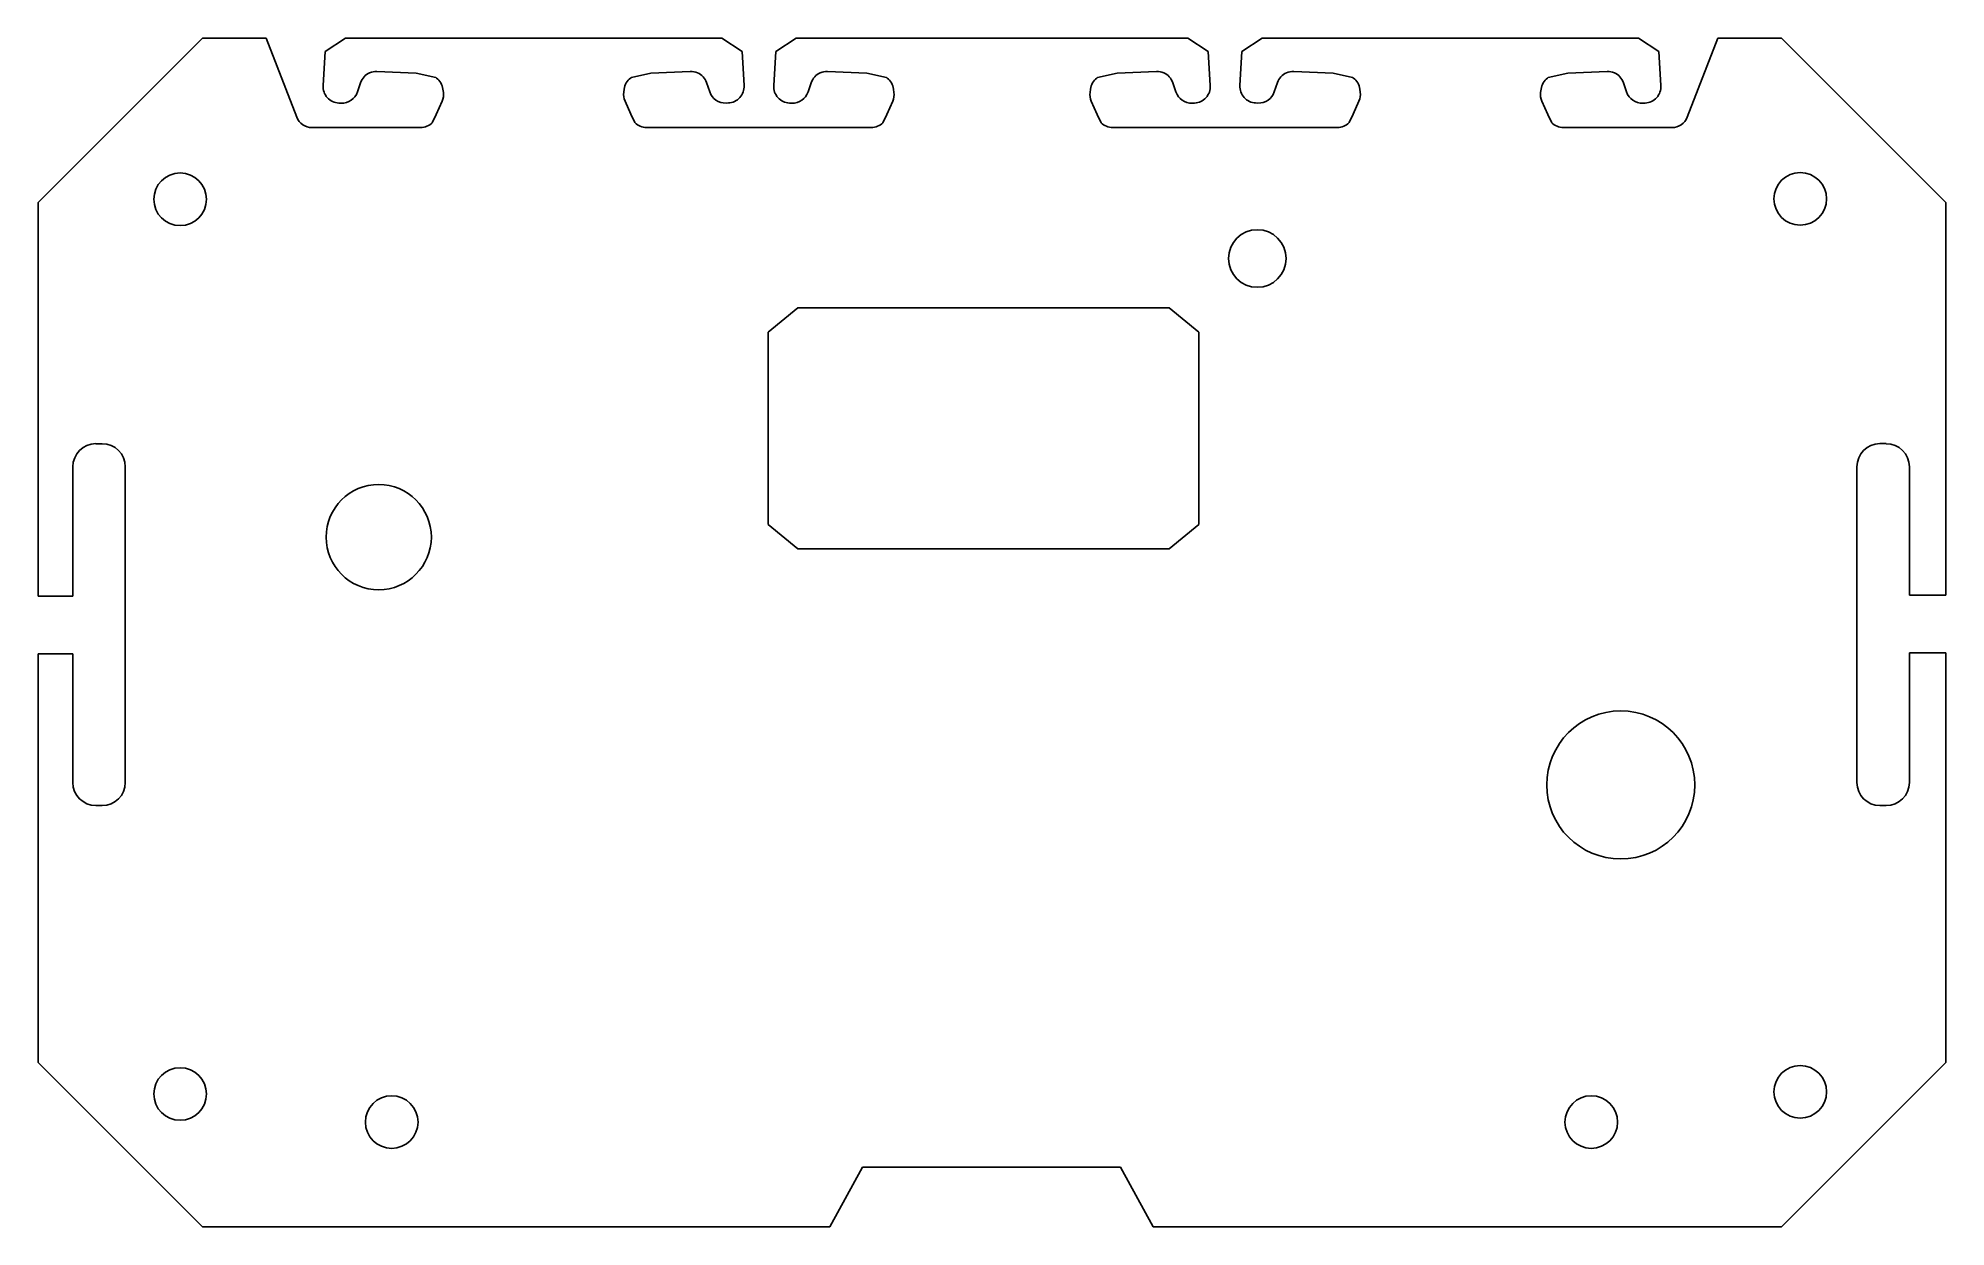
# Model space of a CAD drawing. Extents: x -57 to 59, y -10 to 62.
import ezdxf

# ---------------------------------------------------------------- set-up
doc = ezdxf.new("R2010")
doc.units = 0
doc.header["$MEASUREMENT"] = 0
doc.layers.add('CAPA_1', color=7, linetype='CONTINUOUS')
doc.layers.add('PREDETERMINADO', color=7, linetype='CONTINUOUS')

msp = doc.modelspace()

# ---------------------------------------------------------------- linework, layer by layer
at = {"layer": 'CAPA_1'}
for points in [[(-12.1896, 44.611), (-12.1896, 44.611), (-10.3759, 46.0882), (-10.3759, 46.0882)], [(-10.3759, 46.0882), (-10.3759, 46.0882), (12.1962, 46.0882), (12.1962, 46.0882)], [(12.1962, 46.0882), (12.1962, 46.0882), (14.01, 44.611), (14.01, 44.611)], [(-12.1896, 32.9098), (-12.1896, 32.9098), (-12.1896, 44.611), (-12.1896, 44.611)], [(14.01, 44.611), (14.01, 44.611), (14.01, 32.9098), (14.01, 32.9098)], [(-10.3759, 31.4326), (-10.3759, 31.4326), (-12.1896, 32.9098), (-12.1896, 32.9098)], [(14.01, 32.9098), (14.01, 32.9098), (12.1962, 31.4326), (12.1962, 31.4326)], [(12.1962, 31.4326), (12.1962, 31.4326), (-10.3759, 31.4326), (-10.3759, 31.4326)]]:
    msp.add_open_spline(points, degree=3, dxfattribs=at)
at = {"layer": 'PREDETERMINADO'}
for points in [[(-56.5734, 52.4807), (-56.5734, 52.4807), (-46.5735, 62.4807), (-46.5735, 62.4807)], [(-46.5735, 62.4807), (-46.5735, 62.4807), (-42.709, 62.4807), (-42.709, 62.4807)], [(-40.8498, 57.6821), (-40.8498, 57.6821), (-42.709, 62.4807), (-42.709, 62.4807)], [(-39.2453, 59.5942), (-39.2453, 59.5942), (-39.1241, 61.6736), (-39.1241, 61.6736)], [(-37.89, 62.4807), (-37.89, 62.4807), (-39.1241, 61.6736), (-39.1241, 61.6736)], [(-37.89, 62.4807), (-37.89, 62.4807), (-15.001, 62.4807), (-15.001, 62.4807)], [(-13.7729, 61.6775), (-13.7729, 61.6775), (-15.001, 62.4807), (-15.001, 62.4807)], [(-13.7729, 61.6775), (-13.7729, 61.6775), (-13.6517, 59.5981), (-13.6517, 59.5981)], [(-11.8453, 59.5942), (-11.8453, 59.5942), (-11.7241, 61.6736), (-11.7241, 61.6736)], [(-10.49, 62.4807), (-10.49, 62.4807), (-11.7241, 61.6736), (-11.7241, 61.6736)], [(-10.49, 62.4807), (-10.49, 62.4807), (13.3432, 62.4807), (13.3432, 62.4807)], [(13.3432, 62.4807), (13.3432, 62.4807), (14.5773, 61.6736), (14.5773, 61.6736)], [(14.5773, 61.6736), (14.5773, 61.6736), (14.6985, 59.5942), (14.6985, 59.5942)], [(16.5049, 59.5981), (16.5049, 59.5981), (16.6261, 61.6775), (16.6261, 61.6775)], [(16.6261, 61.6775), (16.6261, 61.6775), (17.8542, 62.4807), (17.8542, 62.4807)], [(17.8542, 62.4807), (17.8542, 62.4807), (40.7432, 62.4807), (40.7432, 62.4807)], [(40.7432, 62.4807), (40.7432, 62.4807), (41.9773, 61.6736), (41.9773, 61.6736)], [(41.9773, 61.6736), (41.9773, 61.6736), (42.0985, 59.5942), (42.0985, 59.5942)], [(43.703, 57.6821), (43.703, 57.6821), (45.5622, 62.4807), (45.5622, 62.4807)], [(45.5622, 62.4807), (45.5622, 62.4807), (49.4267, 62.4807), (49.4267, 62.4807)], [(49.4267, 62.4807), (49.4267, 62.4807), (59.4266, 52.4807), (59.4266, 52.4807)], [(-36.4155, 60.3702), (-36.6747, 60.2581), (-36.8744, 60.0416), (-36.9652, 59.7743)], [(-35.979, 60.4511), (-36.1288, 60.4573), (-36.2779, 60.4296), (-36.4155, 60.3702)], [(-33.5878, 60.3544), (-33.5878, 60.3544), (-35.979, 60.4511), (-35.979, 60.4511)], [(-32.3983, 60.0912), (-32.3983, 60.0912), (-33.5878, 60.3544), (-33.5878, 60.3544)], [(-19.3092, 60.3582), (-19.3092, 60.3582), (-20.4987, 60.0951), (-20.4987, 60.0951)], [(-19.3092, 60.3582), (-19.3092, 60.3582), (-16.918, 60.4551), (-16.918, 60.4551)], [(-16.4825, 60.3746), (-16.6198, 60.4336), (-16.7686, 60.4611), (-16.918, 60.4551)], [(-15.9318, 59.7782), (-16.0228, 60.0459), (-16.2229, 60.2626), (-16.4825, 60.3746)], [(-9.0155, 60.3702), (-9.2747, 60.2581), (-9.4744, 60.0416), (-9.5652, 59.7743)], [(-8.579, 60.4511), (-8.7288, 60.4573), (-8.8779, 60.4296), (-9.0155, 60.3702)], [(-6.1878, 60.3544), (-6.1878, 60.3544), (-8.579, 60.4511), (-8.579, 60.4511)], [(-4.9983, 60.0912), (-4.9983, 60.0912), (-6.1878, 60.3544), (-6.1878, 60.3544)], [(9.041, 60.3544), (9.041, 60.3544), (7.8515, 60.0912), (7.8515, 60.0912)], [(11.4322, 60.4511), (11.4322, 60.4511), (9.041, 60.3544), (9.041, 60.3544)], [(11.8687, 60.3702), (11.7311, 60.4296), (11.582, 60.4573), (11.4322, 60.4511)], [(12.4184, 59.7743), (12.3276, 60.0416), (12.1279, 60.2581), (11.8687, 60.3702)], [(19.3357, 60.3746), (19.0761, 60.2626), (18.876, 60.0459), (18.785, 59.7782)], [(19.7712, 60.4551), (19.6218, 60.4611), (19.473, 60.4336), (19.3357, 60.3746)], [(22.1624, 60.3582), (22.1624, 60.3582), (19.7712, 60.4551), (19.7712, 60.4551)], [(23.3519, 60.0951), (23.3519, 60.0951), (22.1624, 60.3582), (22.1624, 60.3582)], [(36.441, 60.3544), (36.441, 60.3544), (35.2515, 60.0912), (35.2515, 60.0912)], [(38.8322, 60.4511), (38.8322, 60.4511), (36.441, 60.3544), (36.441, 60.3544)], [(39.2687, 60.3702), (39.1311, 60.4296), (38.982, 60.4573), (38.8322, 60.4511)], [(39.8184, 59.7743), (39.7276, 60.0416), (39.5279, 60.2581), (39.2687, 60.3702)], [(-38.1491, 58.5306), (-37.7048, 58.5108), (-37.3008, 58.7867), (-37.1577, 59.2079)], [(-36.9652, 59.7743), (-36.9652, 59.7743), (-37.1577, 59.2079), (-37.1577, 59.2079)], [(-32.3462, 60.0516), (-32.3462, 60.0516), (-32.3983, 60.0912), (-32.3983, 60.0912)], [(-31.9599, 59.3854), (-31.9946, 59.6502), (-32.1337, 59.89), (-32.3462, 60.0516)], [(-32.0098, 58.6527), (-31.9363, 58.8199), (-31.9099, 59.004), (-31.9337, 59.1851)], [(-31.9599, 59.3854), (-31.9599, 59.3854), (-31.9337, 59.1851), (-31.9337, 59.1851)], [(-20.9633, 59.189), (-20.9871, 59.0079), (-20.9607, 58.8238), (-20.8872, 58.6566)], [(-20.9371, 59.3893), (-20.9371, 59.3893), (-20.9633, 59.189), (-20.9633, 59.189)], [(-20.5508, 60.0555), (-20.7633, 59.8939), (-20.9024, 59.654), (-20.9371, 59.3893)], [(-20.5508, 60.0555), (-20.5508, 60.0555), (-20.4987, 60.0951), (-20.4987, 60.0951)], [(-15.7393, 59.2118), (-15.7393, 59.2118), (-15.9318, 59.7782), (-15.9318, 59.7782)], [(-15.7393, 59.2118), (-15.5962, 58.7907), (-15.1922, 58.5147), (-14.7479, 58.5345)], [(-10.7491, 58.5306), (-10.3048, 58.5108), (-9.9008, 58.7867), (-9.7577, 59.2079)], [(-9.5652, 59.7743), (-9.5652, 59.7743), (-9.7577, 59.2079), (-9.7577, 59.2079)], [(-4.9462, 60.0516), (-4.9462, 60.0516), (-4.9983, 60.0912), (-4.9983, 60.0912)], [(-4.5599, 59.3854), (-4.5946, 59.6502), (-4.7337, 59.89), (-4.9462, 60.0516)], [(-4.6098, 58.6527), (-4.5363, 58.8199), (-4.5099, 59.004), (-4.5337, 59.1851)], [(-4.5599, 59.3854), (-4.5599, 59.3854), (-4.5337, 59.1851), (-4.5337, 59.1851)], [(7.3869, 59.1851), (7.3631, 59.004), (7.3895, 58.8199), (7.463, 58.6527)], [(7.4131, 59.3854), (7.4131, 59.3854), (7.3869, 59.1851), (7.3869, 59.1851)], [(7.7994, 60.0516), (7.5869, 59.89), (7.4478, 59.6502), (7.4131, 59.3854)], [(7.8515, 60.0912), (7.8515, 60.0912), (7.7994, 60.0516), (7.7994, 60.0516)], [(12.6109, 59.2079), (12.6109, 59.2079), (12.4184, 59.7743), (12.4184, 59.7743)], [(12.6109, 59.2079), (12.754, 58.7867), (13.158, 58.5108), (13.6023, 58.5306)], [(17.6011, 58.5345), (18.0454, 58.5147), (18.4494, 58.7907), (18.5925, 59.2118)], [(18.785, 59.7782), (18.785, 59.7782), (18.5925, 59.2118), (18.5925, 59.2118)], [(23.404, 60.0555), (23.404, 60.0555), (23.3519, 60.0951), (23.3519, 60.0951)], [(23.7903, 59.3893), (23.7556, 59.654), (23.6165, 59.8939), (23.404, 60.0555)], [(23.7404, 58.6566), (23.8139, 58.8238), (23.8403, 59.0079), (23.8165, 59.189)], [(23.8165, 59.189), (23.8165, 59.189), (23.7903, 59.3893), (23.7903, 59.3893)], [(34.7869, 59.1851), (34.7631, 59.004), (34.7895, 58.8199), (34.863, 58.6527)], [(34.8131, 59.3854), (34.8131, 59.3854), (34.7869, 59.1851), (34.7869, 59.1851)], [(35.1994, 60.0516), (34.9869, 59.89), (34.8478, 59.6502), (34.8131, 59.3854)], [(35.2515, 60.0912), (35.2515, 60.0912), (35.1994, 60.0516), (35.1994, 60.0516)], [(40.0109, 59.2079), (40.0109, 59.2079), (39.8184, 59.7743), (39.8184, 59.7743)], [(40.0109, 59.2079), (40.154, 58.7867), (40.558, 58.5108), (41.0023, 58.5306)], [(-38.2916, 58.537), (-38.2916, 58.537), (-38.1491, 58.5306), (-38.1491, 58.5306)], [(-32.3633, 57.8487), (-32.3633, 57.8487), (-32.0098, 58.6527), (-32.0098, 58.6527)], [(-20.5337, 57.8526), (-20.5337, 57.8526), (-20.8872, 58.6566), (-20.8872, 58.6566)], [(-14.7479, 58.5345), (-14.7479, 58.5345), (-14.6054, 58.5409), (-14.6054, 58.5409)], [(-10.8916, 58.537), (-10.8916, 58.537), (-10.7491, 58.5306), (-10.7491, 58.5306)], [(-4.9633, 57.8487), (-4.9633, 57.8487), (-4.6098, 58.6527), (-4.6098, 58.6527)], [(7.463, 58.6527), (7.463, 58.6527), (7.8165, 57.8487), (7.8165, 57.8487)], [(13.7448, 58.537), (13.7448, 58.537), (13.6023, 58.5306), (13.6023, 58.5306)], [(17.6011, 58.5345), (17.6011, 58.5345), (17.4586, 58.5409), (17.4586, 58.5409)], [(23.3869, 57.8526), (23.3869, 57.8526), (23.7404, 58.6566), (23.7404, 58.6566)], [(34.863, 58.6527), (34.863, 58.6527), (35.2165, 57.8487), (35.2165, 57.8487)], [(41.1448, 58.537), (41.1448, 58.537), (41.0023, 58.5306), (41.0023, 58.5306)], [(-40.8498, 57.6821), (-40.7006, 57.297), (-40.3302, 57.0434), (-39.9173, 57.0434)], [(-33.3173, 57.0434), (-33.3173, 57.0434), (-39.9173, 57.0434), (-39.9173, 57.0434)], [(-33.3173, 57.0434), (-33.0508, 57.0434), (-32.7953, 57.1498), (-32.6076, 57.3389)], [(-32.6076, 57.3389), (-32.6076, 57.3389), (-32.3633, 57.8487), (-32.3633, 57.8487)], [(-20.5337, 57.8526), (-20.5337, 57.8526), (-20.2894, 57.3428), (-20.2894, 57.3428)], [(-20.2894, 57.3428), (-20.1014, 57.1513), (-19.8442, 57.0434), (-19.5758, 57.0434)], [(-5.9173, 57.0434), (-5.9173, 57.0434), (-19.5758, 57.0434), (-19.5758, 57.0434)], [(-5.9173, 57.0434), (-5.6508, 57.0434), (-5.3953, 57.1498), (-5.2076, 57.3389)], [(-5.2076, 57.3389), (-5.2076, 57.3389), (-4.9633, 57.8487), (-4.9633, 57.8487)], [(7.8165, 57.8487), (7.8165, 57.8487), (8.0608, 57.3389), (8.0608, 57.3389)], [(8.0608, 57.3389), (8.2485, 57.1498), (8.504, 57.0434), (8.7705, 57.0434)], [(22.429, 57.0434), (22.429, 57.0434), (8.7705, 57.0434), (8.7705, 57.0434)], [(22.429, 57.0434), (22.6974, 57.0434), (22.9546, 57.1513), (23.1426, 57.3428)], [(23.1426, 57.3428), (23.1426, 57.3428), (23.3869, 57.8526), (23.3869, 57.8526)], [(35.2165, 57.8487), (35.2165, 57.8487), (35.4608, 57.3389), (35.4608, 57.3389)], [(35.4608, 57.3389), (35.6485, 57.1498), (35.904, 57.0434), (36.1705, 57.0434)], [(42.7705, 57.0434), (42.7705, 57.0434), (36.1705, 57.0434), (36.1705, 57.0434)], [(42.7705, 57.0434), (43.1834, 57.0434), (43.5538, 57.297), (43.703, 57.6821)], [(-56.5734, 52.4807), (-56.5734, 52.4807), (-56.5734, 28.5462), (-56.5734, 28.5462)], [(59.4266, 28.6066), (59.4266, 28.6066), (59.4266, 52.4807), (59.4266, 52.4807)], [(-53.0637, 37.8272), (-53.8362, 37.8247), (-54.4618, 37.1988), (-54.4636, 36.4263)], [(-52.6733, 37.8262), (-52.6733, 37.8262), (-53.0637, 37.8261), (-53.0637, 37.8261)], [(-51.2734, 36.4263), (-51.2758, 37.1984), (-51.9012, 37.8238), (-52.6733, 37.8262)], [(55.4171, 37.8273), (54.6445, 37.8249), (54.0189, 37.199), (54.0171, 36.4264)], [(55.8075, 37.8264), (55.8075, 37.8264), (55.4171, 37.8264), (55.4171, 37.8264)], [(57.2084, 36.4264), (57.206, 37.1989), (56.58, 37.8244), (55.8075, 37.8262)], [(-54.4636, 36.4263), (-54.4636, 36.4263), (-54.4637, 28.546), (-54.4637, 28.546)], [(-51.2734, 17.2263), (-51.2734, 17.2263), (-51.2734, 36.4263), (-51.2734, 36.4263)], [(54.0171, 36.4264), (54.0171, 36.4264), (54.0171, 17.2263), (54.0171, 17.2263)], [(57.2075, 28.6066), (57.2075, 28.6066), (57.2075, 36.4264), (57.2075, 36.4264)], [(-54.4637, 28.546), (-54.4637, 28.546), (-56.5734, 28.5462), (-56.5734, 28.5462)], [(59.4266, 28.6066), (59.4266, 28.6066), (57.2075, 28.6066), (57.2075, 28.6066)], [(-56.5734, 25.0459), (-56.5734, 25.0459), (-54.4638, 25.0461), (-54.4638, 25.0461)], [(-56.5734, 25.0459), (-56.5734, 25.0459), (-56.5734, 0.2105), (-56.5734, 0.2105)], [(-54.4638, 25.0461), (-54.4638, 25.0461), (-54.4638, 17.2263), (-54.4638, 17.2263)], [(57.2073, 25.1065), (57.2073, 25.1065), (59.4266, 25.1065), (59.4266, 25.1065)], [(57.2073, 17.2263), (57.2073, 17.2263), (57.2073, 25.1065), (57.2073, 25.1065)], [(59.4266, 0.2106), (59.4266, 0.2106), (59.4266, 25.1065), (59.4266, 25.1065)], [(-54.4647, 17.2263), (-54.4623, 16.4537), (-53.8363, 15.8282), (-53.0637, 15.8265)], [(-52.6733, 15.8252), (-51.9007, 15.8277), (-51.2753, 16.4537), (-51.2734, 17.2263)], [(54.0171, 17.2263), (54.0195, 16.4541), (54.6449, 15.8289), (55.4171, 15.8265)], [(55.8075, 15.8254), (56.58, 15.8278), (57.2056, 16.4539), (57.2073, 17.2263)], [(-53.0637, 15.8263), (-53.0637, 15.8263), (-52.6733, 15.8261), (-52.6733, 15.8261)], [(55.4171, 15.8265), (55.4171, 15.8265), (55.8075, 15.8265), (55.8075, 15.8265)], [(-46.5735, -9.7894), (-46.5735, -9.7894), (-56.5734, 0.2105), (-56.5734, 0.2105)], [(59.4266, 0.2106), (59.4266, 0.2106), (49.4267, -9.7894), (49.4267, -9.7894)], [(-6.4441, -6.1695), (-6.4441, -6.1695), (-8.4334, -9.7895), (-8.4334, -9.7895)], [(9.2333, -6.1695), (9.2333, -6.1695), (-6.4441, -6.1695), (-6.4441, -6.1695)], [(11.2226, -9.7895), (11.2226, -9.7895), (9.2333, -6.1695), (9.2333, -6.1695)], [(-17.5852, -9.7894), (-17.5852, -9.7894), (-46.5735, -9.7894), (-46.5735, -9.7894)], [(-16.6083, -9.7895), (-16.6083, -9.7895), (-17.5852, -9.7894), (-17.5852, -9.7894)], [(-8.4334, -9.7895), (-8.4334, -9.7895), (-16.6083, -9.7895), (-16.6083, -9.7895)], [(40.0856, -9.7895), (40.0856, -9.7895), (11.2226, -9.7895), (11.2226, -9.7895)], [(40.5677, -9.7894), (40.5677, -9.7894), (40.0856, -9.7895), (40.0856, -9.7895)], [(49.4267, -9.7894), (49.4267, -9.7894), (40.5677, -9.7894), (40.5677, -9.7894)]]:
    msp.add_open_spline(points, degree=3, dxfattribs=at)
for points, knots in [([(-39.2453, 59.5942), (-39.2609, 59.3271), (-39.1687, 59.0648), (-38.9895, 58.8662), (-38.9895, 58.8662), (-38.8103, 58.6675), (-38.5589, 58.5489), (-38.2916, 58.537)], [0, 0, 0, 0, 0.33333333, 0.33333333, 0.33333333, 0.33333333, 1, 1, 1, 1]), ([(-14.6054, 58.5409), (-14.3381, 58.5528), (-14.0867, 58.6714), (-13.9075, 58.8701), (-13.9075, 58.8701), (-13.7283, 59.0687), (-13.6361, 59.331), (-13.6517, 59.5981)], [0, 0, 0, 0, 0.33333333, 0.33333333, 0.33333333, 0.33333333, 1, 1, 1, 1]), ([(-11.8453, 59.5942), (-11.8609, 59.3271), (-11.7687, 59.0648), (-11.5895, 58.8662), (-11.5895, 58.8662), (-11.4103, 58.6675), (-11.1589, 58.5489), (-10.8916, 58.537)], [0, 0, 0, 0, 0.33333333, 0.33333333, 0.33333333, 0.33333333, 1, 1, 1, 1]), ([(13.7448, 58.537), (14.0121, 58.5489), (14.2635, 58.6675), (14.4427, 58.8662), (14.4427, 58.8662), (14.6219, 59.0648), (14.7141, 59.3271), (14.6985, 59.5942)], [0, 0, 0, 0, 0.33333333, 0.33333333, 0.33333333, 0.33333333, 1, 1, 1, 1]), ([(16.5049, 59.5981), (16.4893, 59.331), (16.5815, 59.0687), (16.7607, 58.8701), (16.7607, 58.8701), (16.9399, 58.6714), (17.1913, 58.5528), (17.4586, 58.5409)], [0, 0, 0, 0, 0.33333333, 0.33333333, 0.33333333, 0.33333333, 1, 1, 1, 1]), ([(41.1448, 58.537), (41.4121, 58.5489), (41.6635, 58.6675), (41.8427, 58.8662), (41.8427, 58.8662), (42.0219, 59.0648), (42.1141, 59.3271), (42.0985, 59.5942)], [0, 0, 0, 0, 0.33333333, 0.33333333, 0.33333333, 0.33333333, 1, 1, 1, 1]), ([(-46.3409, 52.6829), (-46.3409, 53.5666), (-47.0572, 54.2829), (-47.9409, 54.2829), (-47.9409, 54.2829), (-48.8246, 54.2829), (-49.5409, 53.5666), (-49.5409, 52.6829), (-49.5409, 52.6829), (-49.5409, 51.7992), (-48.8246, 51.0829), (-47.9409, 51.0829), (-47.9409, 51.0829), (-47.0573, 51.0829), (-46.3409, 51.7992), (-46.3409, 52.6829)], [0, 0, 0, 0, 0.2, 0.2, 0.2, 0.2, 0.4, 0.4, 0.4, 0.4, 0.6, 0.6, 0.6, 0.6, 1, 1, 1, 1]), ([(52.1744, 52.7105), (52.1744, 53.5942), (51.4581, 54.3105), (50.5744, 54.3105), (50.5744, 54.3105), (49.6907, 54.3105), (48.9744, 53.5942), (48.9744, 52.7105), (48.9744, 52.7105), (48.9744, 51.8268), (49.6907, 51.1105), (50.5744, 51.1105), (50.5744, 51.1105), (51.458, 51.1105), (52.1744, 51.8268), (52.1744, 52.7105)], [0, 0, 0, 0, 0.2, 0.2, 0.2, 0.2, 0.4, 0.4, 0.4, 0.4, 0.6, 0.6, 0.6, 0.6, 1, 1, 1, 1]), ([(19.3072, 49.0844), (19.3072, 50.0509), (18.5237, 50.8344), (17.5572, 50.8344), (17.5572, 50.8344), (16.5907, 50.8344), (15.8072, 50.0509), (15.8072, 49.0844), (15.8072, 49.0844), (15.8072, 48.1179), (16.5907, 47.3344), (17.5572, 47.3344), (17.5572, 47.3344), (18.5237, 47.3344), (19.3072, 48.1179), (19.3072, 49.0844)], [0, 0, 0, 0, 0.2, 0.2, 0.2, 0.2, 0.4, 0.4, 0.4, 0.4, 0.6, 0.6, 0.6, 0.6, 1, 1, 1, 1]), ([(-32.6648, 32.1455), (-32.6648, 33.9128), (-34.0975, 35.3455), (-35.8648, 35.3455), (-35.8648, 35.3455), (-37.6321, 35.3455), (-39.0648, 33.9128), (-39.0648, 32.1455), (-39.0648, 32.1455), (-39.0648, 30.3782), (-37.6321, 28.9455), (-35.8648, 28.9455), (-35.8648, 28.9455), (-34.0975, 28.9455), (-32.6648, 30.3782), (-32.6648, 32.1455)], [0, 0, 0, 0, 0.2, 0.2, 0.2, 0.2, 0.4, 0.4, 0.4, 0.4, 0.6, 0.6, 0.6, 0.6, 1, 1, 1, 1]), ([(44.1592, 17.0765), (44.1592, 19.5618), (42.1445, 21.5765), (39.6592, 21.5765), (39.6592, 21.5765), (37.1739, 21.5765), (35.1592, 19.5618), (35.1592, 17.0765), (35.1592, 17.0765), (35.1592, 14.5912), (37.1739, 12.5765), (39.6592, 12.5765), (39.6592, 12.5765), (42.1445, 12.5765), (44.1592, 14.5912), (44.1592, 17.0765)], [0, 0, 0, 0, 0.2, 0.2, 0.2, 0.2, 0.4, 0.4, 0.4, 0.4, 0.6, 0.6, 0.6, 0.6, 1, 1, 1, 1]), ([(52.1744, -1.5808), (52.1744, -0.6971), (51.4581, 0.0192), (50.5744, 0.0192), (50.5744, 0.0192), (49.6907, 0.0192), (48.9744, -0.6971), (48.9744, -1.5808), (48.9744, -1.5808), (48.9744, -2.4645), (49.6907, -3.1808), (50.5744, -3.1808), (50.5744, -3.1808), (51.458, -3.1808), (52.1744, -2.4645), (52.1744, -1.5808)], [0, 0, 0, 0, 0.2, 0.2, 0.2, 0.2, 0.4, 0.4, 0.4, 0.4, 0.6, 0.6, 0.6, 0.6, 1, 1, 1, 1]), ([(-46.3409, -1.7126), (-46.3409, -0.8289), (-47.0572, -0.1126), (-47.9409, -0.1126), (-47.9409, -0.1126), (-48.8246, -0.1126), (-49.5409, -0.8289), (-49.5409, -1.7126), (-49.5409, -1.7126), (-49.5409, -2.5963), (-48.8246, -3.3126), (-47.9409, -3.3126), (-47.9409, -3.3126), (-47.0573, -3.3126), (-46.3409, -2.5963), (-46.3409, -1.7126)], [0, 0, 0, 0, 0.2, 0.2, 0.2, 0.2, 0.4, 0.4, 0.4, 0.4, 0.6, 0.6, 0.6, 0.6, 1, 1, 1, 1]), ([(-33.4761, -3.4195), (-33.4761, -2.5358), (-34.1924, -1.8195), (-35.0761, -1.8195), (-35.0761, -1.8195), (-35.9598, -1.8195), (-36.6761, -2.5358), (-36.6761, -3.4195), (-36.6761, -3.4195), (-36.6761, -4.3032), (-35.9598, -5.0195), (-35.0761, -5.0195), (-35.0761, -5.0195), (-34.1925, -5.0195), (-33.4761, -4.3032), (-33.4761, -3.4195)], [0, 0, 0, 0, 0.2, 0.2, 0.2, 0.2, 0.4, 0.4, 0.4, 0.4, 0.6, 0.6, 0.6, 0.6, 1, 1, 1, 1]), ([(39.4667, -3.4195), (39.4667, -2.5358), (38.7504, -1.8195), (37.8667, -1.8195), (37.8667, -1.8195), (36.983, -1.8195), (36.2667, -2.5358), (36.2667, -3.4195), (36.2667, -3.4195), (36.2667, -4.3032), (36.983, -5.0195), (37.8667, -5.0195), (37.8667, -5.0195), (38.7503, -5.0195), (39.4667, -4.3032), (39.4667, -3.4195)], [0, 0, 0, 0, 0.2, 0.2, 0.2, 0.2, 0.4, 0.4, 0.4, 0.4, 0.6, 0.6, 0.6, 0.6, 1, 1, 1, 1])]:
    msp.add_open_spline(points, degree=3, knots=knots, dxfattribs=at)

doc.saveas('drawing.dxf')
